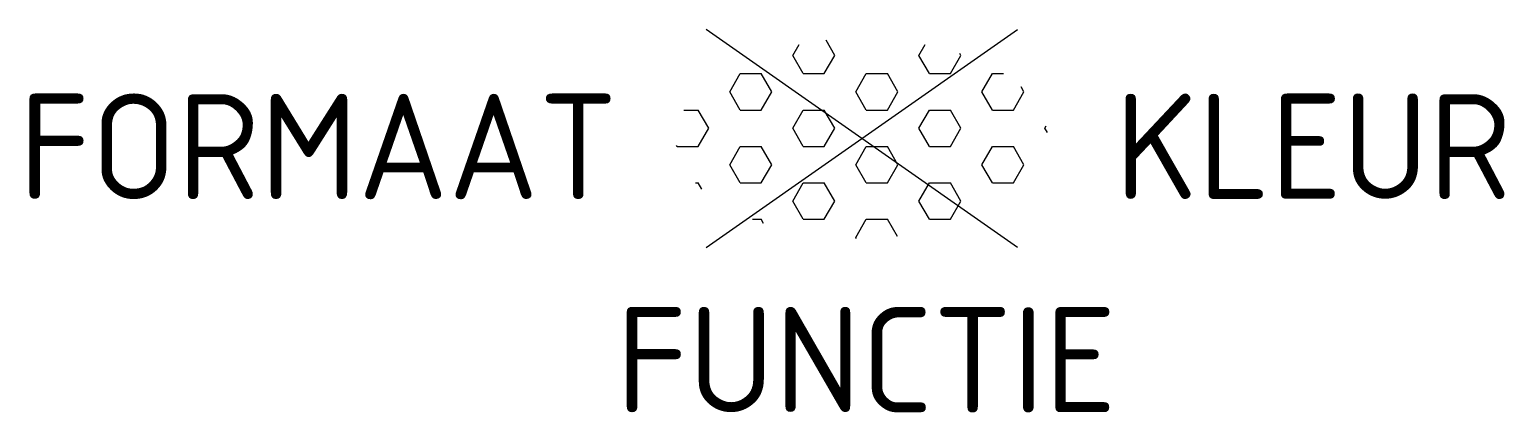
# Model space of a CAD drawing. Header units: metres. Extents: x -14.2 to 11, y -4.7 to 1.9.
import ezdxf
from ezdxf.enums import TextEntityAlignment as Align

# ---------------------------------------------------------------- set-up
doc = ezdxf.new("R2010")
doc.units = ezdxf.units.M
doc.styles.add('NLCS-ISO', font='NLCS-ISO.ttf')

msp = doc.modelspace()

# ---------------------------------------------------------------- linework, layer by layer
for p, q in [((-2.662, -1.864), (2.662, 1.864)), ((2.662, -1.864), (-2.662, 1.864)), ((-1.183, 1.42), (-1.074, 1.61)), ((-0.465, 1.42), (-0.614, 1.679)), ((0.973, 1.42), (1.082, 1.608)), ((-1.004, 1.109), (-1.183, 1.42)), ((-0.644, 1.109), (-0.465, 1.42)), ((1.153, 1.109), (0.973, 1.42)), ((1.512, 1.109), (1.692, 1.42)), ((1.692, 1.42), (1.671, 1.455)), ((-2.262, 0.797), (-2.082, 1.109)), ((-2.082, 1.109), (-1.722, 1.109)), ((-1.543, 0.797), (-1.722, 1.109)), ((-1.004, 1.109), (-0.644, 1.109)), ((-0.105, 0.797), (0.074, 1.109)), ((0.074, 1.109), (0.434, 1.109)), ((0.613, 0.797), (0.434, 1.109)), ((1.153, 1.109), (1.512, 1.109)), ((2.051, 0.797), (2.231, 1.109)), ((2.231, 1.109), (2.419, 1.109)), ((-2.082, 0.486), (-2.262, 0.797)), ((-1.722, 0.486), (-1.543, 0.797)), ((0.074, 0.486), (-0.105, 0.797)), ((0.434, 0.486), (0.613, 0.797)), ((2.231, 0.486), (2.051, 0.797)), ((2.59, 0.486), (2.77, 0.797)), ((2.77, 0.797), (2.72, 0.884)), ((-3.046, 0.486), (-2.801, 0.486)), ((-2.621, 0.175), (-2.801, 0.486)), ((-2.082, 0.486), (-1.722, 0.486)), ((-1.183, 0.175), (-1.004, 0.486)), ((-1.004, 0.486), (-0.644, 0.486)), ((-0.465, 0.175), (-0.644, 0.486)), ((0.074, 0.486), (0.434, 0.486)), ((0.973, 0.175), (1.153, 0.486)), ((1.153, 0.486), (1.512, 0.486)), ((1.692, 0.175), (1.512, 0.486)), ((2.231, 0.486), (2.59, 0.486)), ((-2.801, -0.136), (-2.621, 0.175)), ((-1.004, -0.136), (-1.183, 0.175)), ((-0.644, -0.136), (-0.465, 0.175)), ((1.153, -0.136), (0.973, 0.175)), ((1.512, -0.136), (1.692, 0.175)), ((3.129, 0.175), (3.152, 0.214)), ((3.171, 0.102), (3.129, 0.175)), ((-3.16, -0.136), (-3.169, -0.121)), ((-3.16, -0.136), (-2.801, -0.136)), ((-2.262, -0.448), (-2.082, -0.136)), ((-2.082, -0.136), (-1.722, -0.136)), ((-1.543, -0.448), (-1.722, -0.136)), ((-1.004, -0.136), (-0.644, -0.136)), ((-0.105, -0.448), (0.074, -0.136)), ((0.074, -0.136), (0.434, -0.136)), ((0.613, -0.448), (0.434, -0.136)), ((1.153, -0.136), (1.512, -0.136)), ((2.051, -0.448), (2.231, -0.136)), ((2.231, -0.136), (2.59, -0.136)), ((2.77, -0.448), (2.59, -0.136)), ((-2.082, -0.759), (-2.262, -0.448)), ((-1.722, -0.759), (-1.543, -0.448)), ((0.074, -0.759), (-0.105, -0.448)), ((0.434, -0.759), (0.613, -0.448)), ((2.231, -0.759), (2.051, -0.448)), ((2.59, -0.759), (2.77, -0.448)), ((-2.847, -0.759), (-2.801, -0.759)), ((-2.738, -0.868), (-2.801, -0.759)), ((-2.082, -0.759), (-1.722, -0.759)), ((-1.183, -1.07), (-1.004, -0.759)), ((-1.004, -0.759), (-0.644, -0.759)), ((-0.465, -1.07), (-0.644, -0.759)), ((0.074, -0.759), (0.434, -0.759)), ((0.973, -1.07), (1.153, -0.759)), ((1.153, -0.759), (1.512, -0.759)), ((1.692, -1.07), (1.512, -0.759)), ((2.231, -0.759), (2.59, -0.759)), ((-1.004, -1.381), (-1.183, -1.07)), ((-0.644, -1.381), (-0.465, -1.07)), ((1.153, -1.381), (0.973, -1.07)), ((1.512, -1.381), (1.692, -1.07)), ((-1.874, -1.381), (-1.722, -1.381)), ((-1.682, -1.451), (-1.722, -1.381)), ((-1.004, -1.381), (-0.644, -1.381)), ((-0.105, -1.692), (0.074, -1.381)), ((0.074, -1.381), (0.434, -1.381)), ((0.606, -1.679), (0.434, -1.381)), ((1.153, -1.381), (1.512, -1.381)), ((-0.095, -1.71), (-0.105, -1.692))]:
    msp.add_line(p, q)

# ---------------------------------------------------------------- texts
at = {"style": 'NLCS-ISO'}
msp.add_attdef('FORMAAT', text='', height=1.8, dxfattribs=at).set_placement((-4.176, -0.136), align=Align.MIDDLE_RIGHT)
msp.add_attdef('KLEUR', text='', height=1.8, dxfattribs=at).set_placement((4.324, -0.136), align=Align.MIDDLE_LEFT)
at = {"style": 'NLCS-ISO', "flags": 1}
msp.add_attdef('FUNCTIE', text='', height=1.8, dxfattribs=at).set_placement((0.074, -2.886), align=Align.TOP_CENTER)

doc.saveas('drawing.dxf')
